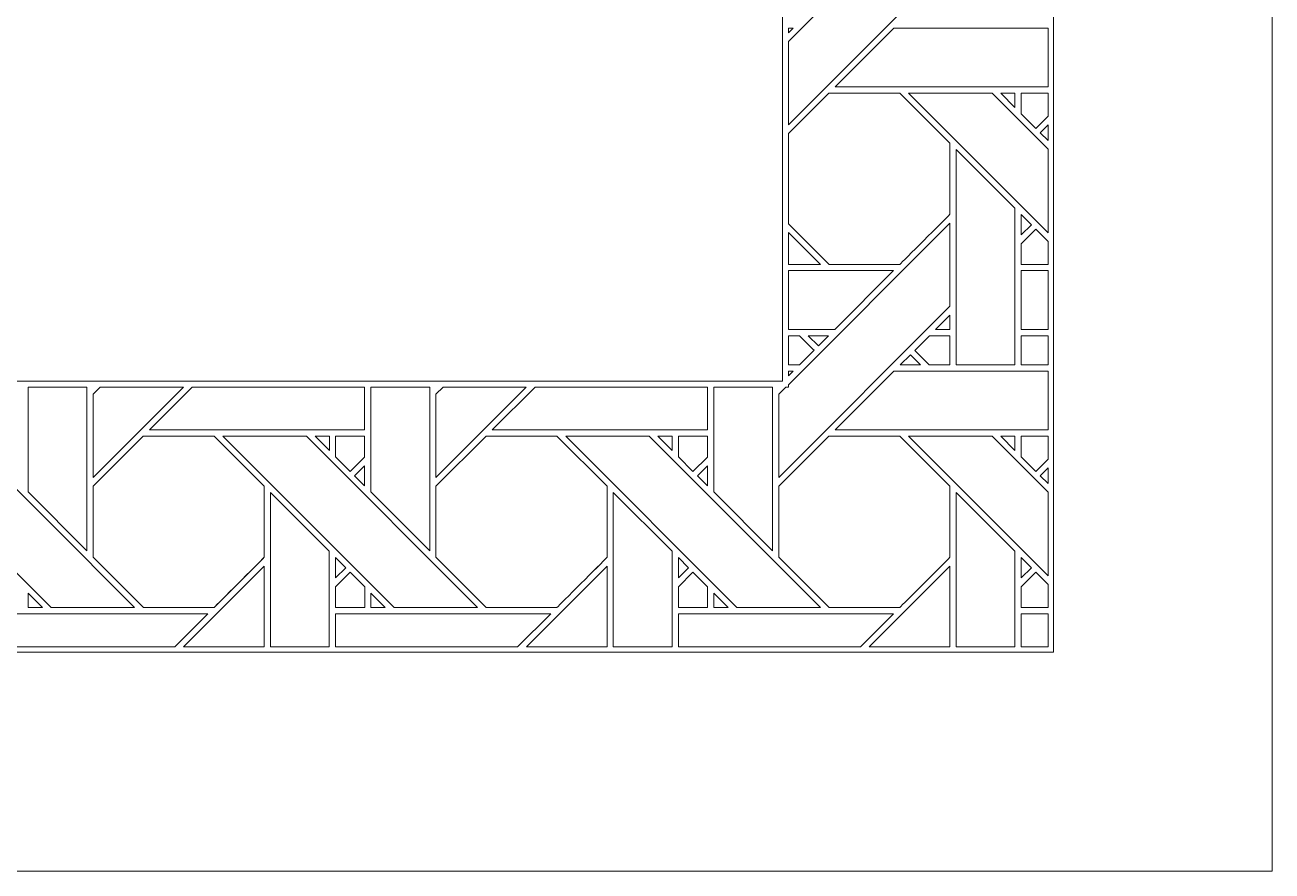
# Model space of a CAD drawing. Header units: inches. Extents: x 8.9 to 15.9, y 4.1 to 14.1.
# Drawn here: x 12.432 to 15.883, y 4.095 to 6.435 of the extents above; entities that cross this region are included whole.
import ezdxf

# ---------------------------------------------------------------- set-up
doc = ezdxf.new("R2010")
doc.units = ezdxf.units.IN
doc.header["$MEASUREMENT"] = 0
doc.layers.add('Design', color=7, linetype='Continuous', lineweight=0)

msp = doc.modelspace()

# ---------------------------------------------------------------- linework, layer by layer
at = {"layer": 'Design'}
for points, knots in [([(12.3829, 14.0948), (10.4499, 14.0948), (8.8829, 12.5278), (8.8829, 10.5948), (8.8829, 10.5948), (8.8829, 4.0948), (8.8829, 4.0948), (8.8829, 4.0948), (15.8829, 4.0948), (15.8829, 4.0948), (15.8829, 4.0948), (15.8829, 10.5948), (15.8829, 10.5948), (15.8829, 12.5278), (14.3159, 14.0948), (12.3829, 14.0948)], [0, 0, 0, 0, 1, 1, 1, 2, 2, 2, 3, 3, 3, 4, 4, 4, 5, 5, 5, 5]), ([(12.3829, 13.4898), (10.7865, 13.4898), (9.4879, 12.1911), (9.4879, 10.5948), (9.4879, 10.5948), (9.4879, 4.6998), (9.4879, 4.6998), (9.4879, 4.6998), (15.2779, 4.6998), (15.2779, 4.6998), (15.2779, 4.6998), (15.2779, 10.5948), (15.2779, 10.5948), (15.2779, 12.1911), (13.9792, 13.4898), (12.3829, 13.4898)], [0, 0, 0, 0, 1, 1, 1, 2, 2, 2, 3, 3, 3, 4, 4, 4, 5, 5, 5, 5]), ([(14.5279, 10.1668), (14.5279, 10.1668), (14.5279, 5.4498), (14.5279, 5.4498), (14.5279, 5.4498), (10.2379, 5.4498), (10.2379, 5.4498), (10.2379, 5.4498), (10.2383, 10.6261), (10.2383, 10.6289), (10.2392, 10.687), (10.2424, 10.7445), (10.2478, 10.8014), (10.25, 10.8237), (10.2524, 10.8459), (10.2552, 10.868), (10.2604, 10.909), (10.2669, 10.9495), (10.2745, 10.9898), (10.2745, 10.9898), (10.2777, 11.0069), (10.2777, 11.0069), (10.2885, 11.062), (10.3013, 11.1163), (10.3162, 11.1697), (10.3162, 11.1697), (10.321, 11.1869), (10.321, 11.1869), (10.3497, 11.2867), (10.3855, 11.3837), (10.4278, 11.477), (10.4278, 11.477), (10.4473, 11.5188), (10.4524, 11.5293), (10.4622, 11.5494), (10.4723, 11.5693), (10.4827, 11.5891), (10.5091, 11.6392), (10.5373, 11.6882), (10.5674, 11.7359), (10.5705, 11.7407), (10.5766, 11.7505), (10.5766, 11.7505), (10.6194, 11.8172), (10.6659, 11.8813), (10.7156, 11.9427), (10.7156, 11.9427), (10.7229, 11.9518), (10.7229, 11.9518), (10.908, 12.1777), (11.1381, 12.3653), (11.3995, 12.5007), (11.3995, 12.5007), (11.4455, 12.5238), (11.4455, 12.5238), (11.5132, 12.5569), (11.583, 12.5865), (11.6545, 12.6124), (11.6545, 12.6124), (11.6717, 12.6184), (11.6717, 12.6184), (11.8255, 12.6726), (11.9872, 12.7098), (12.1547, 12.7276), (12.1573, 12.7279), (12.1625, 12.7285), (12.1625, 12.7285), (12.2349, 12.7359), (12.3085, 12.7398), (12.3829, 12.7398), (12.3919, 12.7398), (12.4302, 12.7392), (12.4403, 12.739), (12.754, 12.7307), (13.0511, 12.6547), (13.3176, 12.5251), (13.3338, 12.5173), (13.3498, 12.5092), (13.3658, 12.5009), (13.418, 12.4739), (13.469, 12.4447), (13.5186, 12.4136), (13.5186, 12.4136), (13.5458, 12.3963), (13.5458, 12.3963), (13.6142, 12.352), (13.6801, 12.3039), (13.7429, 12.2523), (13.7429, 12.2523), (13.7561, 12.2412), (13.7561, 12.2412), (13.8005, 12.2041), (13.8434, 12.1652), (13.8847, 12.1246), (13.8847, 12.1246), (13.891, 12.1185), (13.891, 12.1185), (13.9433, 12.0668), (13.9929, 12.0124), (14.0396, 11.9557), (14.0396, 11.9557), (14.0535, 11.9385), (14.0535, 11.9385), (14.1434, 11.8269), (14.2225, 11.7061), (14.289, 11.5777), (14.289, 11.5777), (14.3054, 11.5455), (14.3133, 11.5293), (14.3158, 11.5242), (14.3508, 11.4476), (14.3508, 11.4476), (14.374, 11.3944), (14.3951, 11.3402), (14.4139, 11.2849), (14.4139, 11.2849), (14.4196, 11.2676), (14.4196, 11.2676), (14.4552, 11.1604), (14.4824, 11.0494), (14.5007, 10.9354), (14.5078, 10.8912), (14.5135, 10.8465), (14.5179, 10.8014), (14.5244, 10.7334), (14.5279, 10.6645), (14.5279, 10.5948), (14.5279, 10.5948), (14.5279, 10.1668), (14.5279, 10.1668)], [0, 0, 0, 0, 1, 1, 1, 2, 2, 2, 3, 3, 3, 4, 4, 4, 5, 5, 5, 6, 6, 6, 7, 7, 7, 8, 8, 8, 9, 9, 9, 10, 10, 10, 11, 11, 11, 12, 12, 12, 13, 13, 13, 14, 14, 14, 15, 15, 15, 16, 16, 16, 17, 17, 17, 18, 18, 18, 19, 19, 19, 20, 20, 20, 21, 21, 21, 22, 22, 22, 23, 23, 23, 24, 24, 24, 25, 25, 25, 26, 26, 26, 27, 27, 27, 28, 28, 28, 29, 29, 29, 30, 30, 30, 31, 31, 31, 32, 32, 32, 33, 33, 33, 34, 34, 34, 35, 35, 35, 36, 36, 36, 37, 37, 37, 38, 38, 38, 39, 39, 39, 40, 40, 40, 41, 41, 41, 42, 42, 42, 43, 43, 43, 43]), ([(14.5445, 6.1585), (14.5445, 6.1585), (14.5445, 6.3886), (14.5445, 6.3886), (14.5445, 6.3886), (14.9915, 6.8355), (14.9915, 6.8355), (14.9915, 6.8355), (14.9915, 6.6055), (14.9915, 6.6055), (14.9915, 6.6055), (14.5445, 6.1585), (14.5445, 6.1585)], [0, 0, 0, 0, 1, 1, 1, 2, 2, 2, 3, 3, 3, 4, 4, 4, 4]), ([(14.5577, 6.4261), (14.5577, 6.4261), (14.5445, 6.4129), (14.5445, 6.4129), (14.5445, 6.4129), (14.5445, 6.4261), (14.5445, 6.4261), (14.5445, 6.4261), (14.5577, 6.4261), (14.5577, 6.4261)], [0, 0, 0, 0, 1, 1, 1, 2, 2, 2, 3, 3, 3, 3]), ([(15.2629, 6.2633), (15.2629, 6.2633), (14.6737, 6.2633), (14.6737, 6.2633), (14.6737, 6.2633), (14.8365, 6.4261), (14.8365, 6.4261), (14.8365, 6.4261), (15.2629, 6.4261), (15.2629, 6.4261), (15.2629, 6.4261), (15.2629, 6.2633), (15.2629, 6.2633)], [0, 0, 0, 0, 1, 1, 1, 2, 2, 2, 3, 3, 3, 4, 4, 4, 4]), ([(14.5445, 5.8851), (14.5445, 5.8851), (14.5445, 6.1341), (14.5445, 6.1341), (14.5445, 6.1341), (14.6566, 6.2461), (14.6566, 6.2461), (14.6566, 6.2461), (14.8528, 6.2461), (14.8528, 6.2461), (14.8528, 6.2461), (14.9915, 6.1074), (14.9915, 6.1074), (14.9915, 6.1074), (14.9915, 5.9112), (14.9915, 5.9112), (14.9737, 5.8932), (14.8618, 5.7815), (14.8528, 5.7725), (14.8528, 5.7725), (14.6571, 5.7725), (14.6571, 5.7725), (14.6571, 5.7725), (14.5445, 5.8851), (14.5445, 5.8851)], [0, 0, 0, 0, 1, 1, 1, 2, 2, 2, 3, 3, 3, 4, 4, 4, 5, 5, 5, 6, 6, 6, 7, 7, 7, 8, 8, 8, 8]), ([(14.9915, 5.9112), (14.9737, 5.8932), (14.8617, 5.7814), (14.8528, 5.7725), (14.8528, 5.7725), (14.6571, 5.7725), (14.6571, 5.7725), (14.6571, 5.7725), (14.5445, 5.8851), (14.5445, 5.8851), (14.5445, 5.8851), (14.5445, 6.1341), (14.5445, 6.1341), (14.5445, 6.1341), (14.6566, 6.2461), (14.6566, 6.2461), (14.6566, 6.2461), (14.8528, 6.2461), (14.8528, 6.2461), (14.8528, 6.2461), (14.9915, 6.1074), (14.9915, 6.1074), (14.9915, 6.1074), (14.9915, 5.9112), (14.9915, 5.9112)], [0, 0, 0, 0, 1, 1, 1, 2, 2, 2, 3, 3, 3, 4, 4, 4, 5, 5, 5, 6, 6, 6, 7, 7, 7, 8, 8, 8, 8]), ([(15.2629, 5.8602), (15.2629, 5.8602), (14.877, 6.2462), (14.877, 6.2462), (14.877, 6.2462), (15.1079, 6.2462), (15.1079, 6.2462), (15.1079, 6.2462), (15.2629, 6.0912), (15.2629, 6.0912), (15.2629, 6.0912), (15.2629, 5.8602), (15.2629, 5.8602)], [0, 0, 0, 0, 1, 1, 1, 2, 2, 2, 3, 3, 3, 4, 4, 4, 4]), ([(15.1321, 6.2461), (15.1321, 6.2461), (15.1715, 6.2461), (15.1715, 6.2461), (15.1715, 6.2461), (15.1715, 6.2063), (15.1715, 6.2063), (15.1715, 6.2063), (15.1321, 6.2461), (15.1321, 6.2461)], [0, 0, 0, 0, 1, 1, 1, 2, 2, 2, 3, 3, 3, 3]), ([(15.2629, 6.1824), (15.2629, 6.1824), (15.2291, 6.1486), (15.2291, 6.1486), (15.2291, 6.1486), (15.1887, 6.1889), (15.1887, 6.1889), (15.1887, 6.1889), (15.1887, 6.2461), (15.1887, 6.2461), (15.1887, 6.2461), (15.2629, 6.2461), (15.2629, 6.2461), (15.2629, 6.2461), (15.2629, 6.1824), (15.2629, 6.1824)], [0, 0, 0, 0, 1, 1, 1, 2, 2, 2, 3, 3, 3, 4, 4, 4, 5, 5, 5, 5]), ([(15.2629, 6.1824), (15.2629, 6.1824), (15.2291, 6.1486), (15.2291, 6.1486), (15.2291, 6.1486), (15.1887, 6.1889), (15.1887, 6.1889), (15.1887, 6.1889), (15.1887, 6.2461), (15.1887, 6.2461), (15.1887, 6.2461), (15.2629, 6.2461), (15.2629, 6.2461), (15.2629, 6.2461), (15.2629, 6.1824), (15.2629, 6.1824)], [0, 0, 0, 0, 1, 1, 1, 2, 2, 2, 3, 3, 3, 4, 4, 4, 5, 5, 5, 5]), ([(15.2629, 6.1152), (15.2629, 6.1152), (15.2412, 6.1365), (15.2412, 6.1365), (15.2412, 6.1365), (15.2629, 6.1582), (15.2629, 6.1582), (15.2629, 6.1582), (15.2629, 6.1152), (15.2629, 6.1152)], [0, 0, 0, 0, 1, 1, 1, 2, 2, 2, 3, 3, 3, 3]), ([(15.0087, 5.4945), (15.0087, 5.4945), (15.0087, 6.0903), (15.0087, 6.0903), (15.0087, 6.0903), (15.1714, 5.9282), (15.1714, 5.9282), (15.1714, 5.9282), (15.1714, 5.4945), (15.1714, 5.4945), (15.1714, 5.4945), (15.0087, 5.4945), (15.0087, 5.4945)], [0, 0, 0, 0, 1, 1, 1, 2, 2, 2, 3, 3, 3, 4, 4, 4, 4]), ([(15.1887, 5.8539), (15.1887, 5.8539), (15.1887, 5.9107), (15.1887, 5.9107), (15.1887, 5.9107), (15.2169, 5.8821), (15.2169, 5.8821), (15.2169, 5.8821), (15.1887, 5.8539), (15.1887, 5.8539)], [0, 0, 0, 0, 1, 1, 1, 2, 2, 2, 3, 3, 3, 3]), ([(14.5179, 5.4132), (14.5179, 5.4132), (14.5378, 5.4331), (14.5378, 5.4331), (14.5378, 5.4331), (14.5445, 5.4331), (14.5445, 5.4331), (14.5445, 5.4331), (14.5445, 5.4398), (14.5445, 5.4398), (14.5445, 5.4398), (14.9915, 5.8868), (14.9915, 5.8868), (14.9915, 5.8868), (14.9915, 5.6567), (14.9915, 5.6567), (14.9915, 5.6567), (14.5179, 5.1831), (14.5179, 5.1831), (14.5179, 5.1831), (14.5179, 5.4132), (14.5179, 5.4132)], [0, 0, 0, 0, 1, 1, 1, 2, 2, 2, 3, 3, 3, 4, 4, 4, 5, 5, 5, 6, 6, 6, 7, 7, 7, 7]), ([(15.2629, 5.7722), (15.2629, 5.7722), (15.1887, 5.7722), (15.1887, 5.7722), (15.1887, 5.7722), (15.1887, 5.8295), (15.1887, 5.8295), (15.1887, 5.8295), (15.2291, 5.8699), (15.2291, 5.8699), (15.2291, 5.8699), (15.2629, 5.8361), (15.2629, 5.8361), (15.2629, 5.8361), (15.2629, 5.7722), (15.2629, 5.7722)], [0, 0, 0, 0, 1, 1, 1, 2, 2, 2, 3, 3, 3, 4, 4, 4, 5, 5, 5, 5]), ([(15.2629, 5.7722), (15.2629, 5.7722), (15.1887, 5.7722), (15.1887, 5.7722), (15.1887, 5.7722), (15.1887, 5.8295), (15.1887, 5.8295), (15.1887, 5.8295), (15.2291, 5.8699), (15.2291, 5.8699), (15.2291, 5.8699), (15.2629, 5.8361), (15.2629, 5.8361), (15.2629, 5.8361), (15.2629, 5.7722), (15.2629, 5.7722)], [0, 0, 0, 0, 1, 1, 1, 2, 2, 2, 3, 3, 3, 4, 4, 4, 5, 5, 5, 5]), ([(14.5445, 5.7725), (14.5445, 5.7725), (14.5445, 5.8608), (14.5445, 5.8608), (14.5445, 5.8608), (14.6329, 5.7725), (14.6329, 5.7725), (14.6329, 5.7725), (14.5445, 5.7725), (14.5445, 5.7725)], [0, 0, 0, 0, 1, 1, 1, 2, 2, 2, 3, 3, 3, 3]), ([(14.5445, 5.5926), (14.5445, 5.5926), (14.5445, 5.7553), (14.5445, 5.7553), (14.5445, 5.7553), (14.8357, 5.7553), (14.8357, 5.7553), (14.8357, 5.7553), (14.673, 5.5926), (14.673, 5.5926), (14.673, 5.5926), (14.5445, 5.5926), (14.5445, 5.5926)], [0, 0, 0, 0, 1, 1, 1, 2, 2, 2, 3, 3, 3, 4, 4, 4, 4]), ([(15.2629, 5.5926), (15.2629, 5.5926), (15.1887, 5.5926), (15.1887, 5.5926), (15.1887, 5.5926), (15.1887, 5.7553), (15.1887, 5.7553), (15.1887, 5.7553), (15.2629, 5.7553), (15.2629, 5.7553), (15.2629, 5.7553), (15.2629, 5.5926), (15.2629, 5.5926)], [0, 0, 0, 0, 1, 1, 1, 2, 2, 2, 3, 3, 3, 4, 4, 4, 4]), ([(14.9915, 5.6323), (14.9915, 5.6323), (14.9915, 5.5926), (14.9915, 5.5926), (14.9915, 5.5926), (14.9517, 5.5926), (14.9517, 5.5926), (14.9517, 5.5926), (14.9915, 5.6323), (14.9915, 5.6323)], [0, 0, 0, 0, 1, 1, 1, 2, 2, 2, 3, 3, 3, 3]), ([(14.5445, 5.5753), (14.5445, 5.5753), (14.5749, 5.5753), (14.5749, 5.5753), (14.5801, 5.5701), (14.6108, 5.5393), (14.6153, 5.5349), (14.6153, 5.5349), (14.5748, 5.4945), (14.5748, 5.4945), (14.5748, 5.4945), (14.5445, 5.4945), (14.5445, 5.4945), (14.5445, 5.4945), (14.5445, 5.5753), (14.5445, 5.5753)], [0, 0, 0, 0, 1, 1, 1, 2, 2, 2, 3, 3, 3, 4, 4, 4, 5, 5, 5, 5]), ([(14.5445, 5.4945), (14.5445, 5.4945), (14.5445, 5.5753), (14.5445, 5.5753), (14.5445, 5.5753), (14.5749, 5.5753), (14.5749, 5.5753), (14.5801, 5.5701), (14.6108, 5.5393), (14.6153, 5.5349), (14.6153, 5.5349), (14.5748, 5.4945), (14.5748, 5.4945), (14.5748, 5.4945), (14.5445, 5.4945), (14.5445, 5.4945)], [0, 0, 0, 0, 1, 1, 1, 2, 2, 2, 3, 3, 3, 4, 4, 4, 5, 5, 5, 5]), ([(14.5993, 5.5753), (14.5993, 5.5753), (14.6557, 5.5753), (14.6557, 5.5753), (14.6557, 5.5753), (14.6275, 5.5471), (14.6275, 5.5471), (14.6275, 5.5471), (14.5993, 5.5753), (14.5993, 5.5753)], [0, 0, 0, 0, 1, 1, 1, 2, 2, 2, 3, 3, 3, 3]), ([(14.9915, 5.4945), (14.9915, 5.4945), (14.9344, 5.4945), (14.9344, 5.4945), (14.9344, 5.4945), (14.8941, 5.5348), (14.8941, 5.5348), (14.8941, 5.5348), (14.9345, 5.5753), (14.9345, 5.5753), (14.9345, 5.5753), (14.9915, 5.5753), (14.9915, 5.5753), (14.9915, 5.5753), (14.9915, 5.4945), (14.9915, 5.4945)], [0, 0, 0, 0, 1, 1, 1, 2, 2, 2, 3, 3, 3, 4, 4, 4, 5, 5, 5, 5]), ([(14.8941, 5.5348), (14.8941, 5.5348), (14.9345, 5.5753), (14.9345, 5.5753), (14.9345, 5.5753), (14.9915, 5.5753), (14.9915, 5.5753), (14.9915, 5.5753), (14.9915, 5.4945), (14.9915, 5.4945), (14.9915, 5.4945), (14.9344, 5.4945), (14.9344, 5.4945), (14.9344, 5.4945), (14.8941, 5.5348), (14.8941, 5.5348)], [0, 0, 0, 0, 1, 1, 1, 2, 2, 2, 3, 3, 3, 4, 4, 4, 5, 5, 5, 5]), ([(15.2629, 5.4945), (15.2629, 5.4945), (15.1887, 5.4945), (15.1887, 5.4945), (15.1887, 5.4945), (15.1887, 5.5753), (15.1887, 5.5753), (15.1887, 5.5753), (15.2629, 5.5753), (15.2629, 5.5753), (15.2629, 5.5753), (15.2629, 5.4945), (15.2629, 5.4945)], [0, 0, 0, 0, 1, 1, 1, 2, 2, 2, 3, 3, 3, 4, 4, 4, 4]), ([(15.2629, 5.4945), (15.2629, 5.4945), (15.1887, 5.4945), (15.1887, 5.4945), (15.1887, 5.4945), (15.1887, 5.5753), (15.1887, 5.5753), (15.1887, 5.5753), (15.2629, 5.5753), (15.2629, 5.5753), (15.2629, 5.5753), (15.2629, 5.4945), (15.2629, 5.4945)], [0, 0, 0, 0, 1, 1, 1, 2, 2, 2, 3, 3, 3, 4, 4, 4, 4]), ([(14.8819, 5.5228), (14.8819, 5.5228), (14.9102, 5.4945), (14.9102, 5.4945), (14.9102, 5.4945), (14.8537, 5.4945), (14.8537, 5.4945), (14.8537, 5.4945), (14.8819, 5.5228), (14.8819, 5.5228)], [0, 0, 0, 0, 1, 1, 1, 2, 2, 2, 3, 3, 3, 3]), ([(14.5577, 5.4774), (14.5577, 5.4774), (14.5445, 5.4642), (14.5445, 5.4642), (14.5445, 5.4642), (14.5445, 5.4774), (14.5445, 5.4774), (14.5445, 5.4774), (14.5577, 5.4774), (14.5577, 5.4774)], [0, 0, 0, 0, 1, 1, 1, 2, 2, 2, 3, 3, 3, 3]), ([(15.2629, 5.3146), (15.2629, 5.3146), (14.6737, 5.3146), (14.6737, 5.3146), (14.6737, 5.3146), (14.8365, 5.4774), (14.8365, 5.4774), (14.8365, 5.4774), (15.2629, 5.4774), (15.2629, 5.4774), (15.2629, 5.4774), (15.2629, 5.3146), (15.2629, 5.3146)], [0, 0, 0, 0, 1, 1, 1, 2, 2, 2, 3, 3, 3, 4, 4, 4, 4]), ([(12.4403, 5.4331), (12.4403, 5.4331), (12.6032, 5.4331), (12.6032, 5.4331), (12.6032, 5.4331), (12.6032, 4.9802), (12.6032, 4.9802), (12.6032, 4.9802), (12.4403, 5.1431), (12.4403, 5.1431), (12.4403, 5.1431), (12.4403, 5.4331), (12.4403, 5.4331)], [0, 0, 0, 0, 1, 1, 1, 2, 2, 2, 3, 3, 3, 4, 4, 4, 4]), ([(12.6204, 5.4132), (12.6204, 5.4132), (12.6403, 5.4331), (12.6403, 5.4331), (12.6403, 5.4331), (12.8704, 5.4331), (12.8704, 5.4331), (12.8704, 5.4331), (12.6204, 5.1831), (12.6204, 5.1831), (12.6204, 5.1831), (12.6204, 5.4132), (12.6204, 5.4132)], [0, 0, 0, 0, 1, 1, 1, 2, 2, 2, 3, 3, 3, 4, 4, 4, 4]), ([(12.7762, 5.3146), (12.7762, 5.3146), (12.8948, 5.4331), (12.8948, 5.4331), (12.8948, 5.4331), (13.3715, 5.4331), (13.3715, 5.4331), (13.3715, 5.4331), (13.3715, 5.3146), (13.3715, 5.3146), (13.3715, 5.3146), (12.7762, 5.3146), (12.7762, 5.3146)], [0, 0, 0, 0, 1, 1, 1, 2, 2, 2, 3, 3, 3, 4, 4, 4, 4]), ([(13.3891, 5.4331), (13.3891, 5.4331), (13.552, 5.4331), (13.552, 5.4331), (13.552, 5.4331), (13.552, 4.9802), (13.552, 4.9802), (13.552, 4.9802), (13.3891, 5.1431), (13.3891, 5.1431), (13.3891, 5.1431), (13.3891, 5.4331), (13.3891, 5.4331)], [0, 0, 0, 0, 1, 1, 1, 2, 2, 2, 3, 3, 3, 4, 4, 4, 4]), ([(13.5691, 5.4132), (13.5691, 5.4132), (13.589, 5.4331), (13.589, 5.4331), (13.589, 5.4331), (13.8191, 5.4331), (13.8191, 5.4331), (13.8191, 5.4331), (13.5691, 5.1831), (13.5691, 5.1831), (13.5691, 5.1831), (13.5691, 5.4132), (13.5691, 5.4132)], [0, 0, 0, 0, 1, 1, 1, 2, 2, 2, 3, 3, 3, 4, 4, 4, 4]), ([(14.3203, 5.3146), (14.3203, 5.3146), (13.725, 5.3146), (13.725, 5.3146), (13.725, 5.3146), (13.8435, 5.4331), (13.8435, 5.4331), (13.8435, 5.4331), (14.3203, 5.4331), (14.3203, 5.4331), (14.3203, 5.4331), (14.3203, 5.3146), (14.3203, 5.3146)], [0, 0, 0, 0, 1, 1, 1, 2, 2, 2, 3, 3, 3, 4, 4, 4, 4]), ([(14.3378, 5.4331), (14.3378, 5.4331), (14.5007, 5.4331), (14.5007, 5.4331), (14.5007, 5.4331), (14.5007, 4.9802), (14.5007, 4.9802), (14.5007, 4.9802), (14.3378, 5.1431), (14.3378, 5.1431), (14.3378, 5.1431), (14.3378, 5.4331), (14.3378, 5.4331)], [0, 0, 0, 0, 1, 1, 1, 2, 2, 2, 3, 3, 3, 4, 4, 4, 4]), ([(12.0308, 5.2974), (12.0308, 5.2974), (12.2618, 5.2974), (12.2618, 5.2974), (12.2618, 5.2974), (12.7354, 4.8238), (12.7354, 4.8238), (12.7354, 4.8238), (12.5044, 4.8238), (12.5044, 4.8238), (12.5044, 4.8238), (12.0308, 5.2974), (12.0308, 5.2974)], [0, 0, 0, 0, 1, 1, 1, 2, 2, 2, 3, 3, 3, 4, 4, 4, 4]), ([(13.0941, 4.9624), (13.0763, 4.9445), (12.9643, 4.8328), (12.9553, 4.8238), (12.9553, 4.8238), (12.7596, 4.8238), (12.7596, 4.8238), (12.7596, 4.8238), (12.6204, 4.963), (12.6204, 4.963), (12.6204, 4.963), (12.6204, 5.1587), (12.6204, 5.1587), (12.6204, 5.1587), (12.7591, 5.2974), (12.7591, 5.2974), (12.7591, 5.2974), (12.9553, 5.2974), (12.9553, 5.2974), (12.9553, 5.2974), (13.0941, 5.1587), (13.0941, 5.1587), (13.0941, 5.1587), (13.0941, 4.9624), (13.0941, 4.9624)], [0, 0, 0, 0, 1, 1, 1, 2, 2, 2, 3, 3, 3, 4, 4, 4, 5, 5, 5, 6, 6, 6, 7, 7, 7, 8, 8, 8, 8]), ([(12.6204, 4.963), (12.6204, 4.963), (12.6204, 5.1587), (12.6204, 5.1587), (12.6204, 5.1587), (12.7591, 5.2974), (12.7591, 5.2974), (12.7591, 5.2974), (12.9553, 5.2974), (12.9553, 5.2974), (12.9553, 5.2974), (13.0941, 5.1587), (13.0941, 5.1587), (13.0941, 5.1587), (13.0941, 4.9624), (13.0941, 4.9624), (13.0757, 4.9439), (12.9639, 4.8323), (12.9553, 4.8238), (12.9553, 4.8238), (12.7596, 4.8238), (12.7596, 4.8238), (12.7596, 4.8238), (12.6204, 4.963), (12.6204, 4.963)], [0, 0, 0, 0, 1, 1, 1, 2, 2, 2, 3, 3, 3, 4, 4, 4, 5, 5, 5, 6, 6, 6, 7, 7, 7, 8, 8, 8, 8]), ([(12.9795, 5.2974), (12.9795, 5.2974), (13.2105, 5.2974), (13.2105, 5.2974), (13.2105, 5.2974), (13.6841, 4.8238), (13.6841, 4.8238), (13.6841, 4.8238), (13.4531, 4.8238), (13.4531, 4.8238), (13.4531, 4.8238), (12.9795, 5.2974), (12.9795, 5.2974)], [0, 0, 0, 0, 1, 1, 1, 2, 2, 2, 3, 3, 3, 4, 4, 4, 4]), ([(13.2741, 5.2974), (13.2741, 5.2974), (13.2741, 5.2576), (13.2741, 5.2576), (13.2741, 5.2576), (13.2346, 5.2974), (13.2346, 5.2974), (13.2346, 5.2974), (13.2741, 5.2974), (13.2741, 5.2974)], [0, 0, 0, 0, 1, 1, 1, 2, 2, 2, 3, 3, 3, 3]), ([(13.2913, 5.2974), (13.2913, 5.2974), (13.3715, 5.2974), (13.3715, 5.2974), (13.3715, 5.2974), (13.3715, 5.2398), (13.3715, 5.2398), (13.3715, 5.2398), (13.3316, 5.1998), (13.3316, 5.1998), (13.3316, 5.1998), (13.2913, 5.2402), (13.2913, 5.2402), (13.2913, 5.2402), (13.2913, 5.2974), (13.2913, 5.2974)], [0, 0, 0, 0, 1, 1, 1, 2, 2, 2, 3, 3, 3, 4, 4, 4, 5, 5, 5, 5]), ([(13.3316, 5.1998), (13.3316, 5.1998), (13.2913, 5.2402), (13.2913, 5.2402), (13.2913, 5.2402), (13.2913, 5.2974), (13.2913, 5.2974), (13.2913, 5.2974), (13.3715, 5.2974), (13.3715, 5.2974), (13.3715, 5.2974), (13.3715, 5.2398), (13.3715, 5.2398), (13.3715, 5.2398), (13.3316, 5.1998), (13.3316, 5.1998)], [0, 0, 0, 0, 1, 1, 1, 2, 2, 2, 3, 3, 3, 4, 4, 4, 5, 5, 5, 5]), ([(14.0428, 4.9624), (14.025, 4.9445), (13.9131, 4.8328), (13.9041, 4.8238), (13.9041, 4.8238), (13.7084, 4.8238), (13.7084, 4.8238), (13.7084, 4.8238), (13.5691, 4.963), (13.5691, 4.963), (13.5691, 4.963), (13.5691, 5.1587), (13.5691, 5.1587), (13.5691, 5.1587), (13.7078, 5.2974), (13.7078, 5.2974), (13.7078, 5.2974), (13.904, 5.2974), (13.904, 5.2974), (13.904, 5.2974), (14.0428, 5.1587), (14.0428, 5.1587), (14.0428, 5.1587), (14.0428, 4.9624), (14.0428, 4.9624)], [0, 0, 0, 0, 1, 1, 1, 2, 2, 2, 3, 3, 3, 4, 4, 4, 5, 5, 5, 6, 6, 6, 7, 7, 7, 8, 8, 8, 8]), ([(13.5691, 4.963), (13.5691, 4.963), (13.5691, 5.1587), (13.5691, 5.1587), (13.5691, 5.1587), (13.7078, 5.2974), (13.7078, 5.2974), (13.7078, 5.2974), (13.904, 5.2974), (13.904, 5.2974), (13.904, 5.2974), (14.0428, 5.1587), (14.0428, 5.1587), (14.0428, 5.1587), (14.0428, 4.9624), (14.0428, 4.9624), (14.0248, 4.9444), (13.913, 4.8327), (13.9041, 4.8238), (13.9041, 4.8238), (13.7084, 4.8238), (13.7084, 4.8238), (13.7084, 4.8238), (13.5691, 4.963), (13.5691, 4.963)], [0, 0, 0, 0, 1, 1, 1, 2, 2, 2, 3, 3, 3, 4, 4, 4, 5, 5, 5, 6, 6, 6, 7, 7, 7, 8, 8, 8, 8]), ([(13.9283, 5.2974), (13.9283, 5.2974), (14.1592, 5.2974), (14.1592, 5.2974), (14.1592, 5.2974), (14.6329, 4.8238), (14.6329, 4.8238), (14.6329, 4.8238), (14.4018, 4.8238), (14.4018, 4.8238), (14.4018, 4.8238), (13.9283, 5.2974), (13.9283, 5.2974)], [0, 0, 0, 0, 1, 1, 1, 2, 2, 2, 3, 3, 3, 4, 4, 4, 4]), ([(14.2228, 5.2974), (14.2228, 5.2974), (14.2228, 5.2576), (14.2228, 5.2576), (14.2228, 5.2576), (14.1833, 5.2974), (14.1833, 5.2974), (14.1833, 5.2974), (14.2228, 5.2974), (14.2228, 5.2974)], [0, 0, 0, 0, 1, 1, 1, 2, 2, 2, 3, 3, 3, 3]), ([(14.24, 5.2974), (14.24, 5.2974), (14.3203, 5.2974), (14.3203, 5.2974), (14.3203, 5.2974), (14.3203, 5.2398), (14.3203, 5.2398), (14.3203, 5.2398), (14.2803, 5.1998), (14.2803, 5.1998), (14.2803, 5.1998), (14.24, 5.2402), (14.24, 5.2402), (14.24, 5.2402), (14.24, 5.2974), (14.24, 5.2974)], [0, 0, 0, 0, 1, 1, 1, 2, 2, 2, 3, 3, 3, 4, 4, 4, 5, 5, 5, 5]), ([(14.2803, 5.1998), (14.2803, 5.1998), (14.24, 5.2402), (14.24, 5.2402), (14.24, 5.2402), (14.24, 5.2974), (14.24, 5.2974), (14.24, 5.2974), (14.3203, 5.2974), (14.3203, 5.2974), (14.3203, 5.2974), (14.3203, 5.2398), (14.3203, 5.2398), (14.3203, 5.2398), (14.2803, 5.1998), (14.2803, 5.1998)], [0, 0, 0, 0, 1, 1, 1, 2, 2, 2, 3, 3, 3, 4, 4, 4, 5, 5, 5, 5]), ([(14.9915, 4.9624), (14.9737, 4.9445), (14.8618, 4.8328), (14.8528, 4.8238), (14.8528, 4.8238), (14.6571, 4.8238), (14.6571, 4.8238), (14.6571, 4.8238), (14.5179, 4.963), (14.5179, 4.963), (14.5179, 4.963), (14.5179, 5.1587), (14.5179, 5.1587), (14.5179, 5.1587), (14.6566, 5.2974), (14.6566, 5.2974), (14.6566, 5.2974), (14.8528, 5.2974), (14.8528, 5.2974), (14.8528, 5.2974), (14.9915, 5.1587), (14.9915, 5.1587), (14.9915, 5.1587), (14.9915, 4.9624), (14.9915, 4.9624)], [0, 0, 0, 0, 1, 1, 1, 2, 2, 2, 3, 3, 3, 4, 4, 4, 5, 5, 5, 6, 6, 6, 7, 7, 7, 8, 8, 8, 8]), ([(14.9915, 4.9624), (14.9736, 4.9444), (14.8617, 4.8327), (14.8528, 4.8238), (14.8528, 4.8238), (14.6571, 4.8238), (14.6571, 4.8238), (14.6571, 4.8238), (14.5179, 4.963), (14.5179, 4.963), (14.5179, 4.963), (14.5179, 5.1587), (14.5179, 5.1587), (14.5179, 5.1587), (14.6566, 5.2974), (14.6566, 5.2974), (14.6566, 5.2974), (14.8528, 5.2974), (14.8528, 5.2974), (14.8528, 5.2974), (14.9915, 5.1587), (14.9915, 5.1587), (14.9915, 5.1587), (14.9915, 4.9624), (14.9915, 4.9624)], [0, 0, 0, 0, 1, 1, 1, 2, 2, 2, 3, 3, 3, 4, 4, 4, 5, 5, 5, 6, 6, 6, 7, 7, 7, 8, 8, 8, 8]), ([(15.2629, 4.9115), (15.2629, 4.9115), (14.877, 5.2974), (14.877, 5.2974), (14.877, 5.2974), (15.1079, 5.2974), (15.1079, 5.2974), (15.1079, 5.2974), (15.2629, 5.1425), (15.2629, 5.1425), (15.2629, 5.1425), (15.2629, 4.9115), (15.2629, 4.9115)], [0, 0, 0, 0, 1, 1, 1, 2, 2, 2, 3, 3, 3, 4, 4, 4, 4]), ([(15.1321, 5.2974), (15.1321, 5.2974), (15.1715, 5.2974), (15.1715, 5.2974), (15.1715, 5.2974), (15.1715, 5.2576), (15.1715, 5.2576), (15.1715, 5.2576), (15.1321, 5.2974), (15.1321, 5.2974)], [0, 0, 0, 0, 1, 1, 1, 2, 2, 2, 3, 3, 3, 3]), ([(15.2629, 5.2337), (15.2629, 5.2337), (15.2291, 5.1998), (15.2291, 5.1998), (15.2291, 5.1998), (15.1887, 5.2402), (15.1887, 5.2402), (15.1887, 5.2402), (15.1887, 5.2974), (15.1887, 5.2974), (15.1887, 5.2974), (15.2629, 5.2974), (15.2629, 5.2974), (15.2629, 5.2974), (15.2629, 5.2337), (15.2629, 5.2337)], [0, 0, 0, 0, 1, 1, 1, 2, 2, 2, 3, 3, 3, 4, 4, 4, 5, 5, 5, 5]), ([(15.2629, 5.2337), (15.2629, 5.2337), (15.2291, 5.1998), (15.2291, 5.1998), (15.2291, 5.1998), (15.1887, 5.2402), (15.1887, 5.2402), (15.1887, 5.2402), (15.1887, 5.2974), (15.1887, 5.2974), (15.1887, 5.2974), (15.2629, 5.2974), (15.2629, 5.2974), (15.2629, 5.2974), (15.2629, 5.2337), (15.2629, 5.2337)], [0, 0, 0, 0, 1, 1, 1, 2, 2, 2, 3, 3, 3, 4, 4, 4, 5, 5, 5, 5]), ([(13.3715, 5.2156), (13.3715, 5.2156), (13.3715, 5.1604), (13.3715, 5.1604), (13.3715, 5.1604), (13.3438, 5.1878), (13.3438, 5.1878), (13.3438, 5.1878), (13.3715, 5.2156), (13.3715, 5.2156)], [0, 0, 0, 0, 1, 1, 1, 2, 2, 2, 3, 3, 3, 3]), ([(14.3203, 5.2156), (14.3203, 5.2156), (14.3203, 5.1604), (14.3203, 5.1604), (14.3203, 5.1604), (14.2925, 5.1878), (14.2925, 5.1878), (14.2925, 5.1878), (14.3203, 5.2156), (14.3203, 5.2156)], [0, 0, 0, 0, 1, 1, 1, 2, 2, 2, 3, 3, 3, 3]), ([(15.2629, 5.1665), (15.2629, 5.1665), (15.2412, 5.1878), (15.2412, 5.1878), (15.2412, 5.1878), (15.2629, 5.2095), (15.2629, 5.2095), (15.2629, 5.2095), (15.2629, 5.1665), (15.2629, 5.1665)], [0, 0, 0, 0, 1, 1, 1, 2, 2, 2, 3, 3, 3, 3]), ([(13.274, 4.7148), (13.274, 4.7148), (13.1112, 4.7148), (13.1112, 4.7148), (13.1112, 4.7148), (13.1112, 5.1416), (13.1112, 5.1416), (13.1112, 5.1416), (13.274, 4.9795), (13.274, 4.9795), (13.274, 4.9795), (13.274, 4.7148), (13.274, 4.7148)], [0, 0, 0, 0, 1, 1, 1, 2, 2, 2, 3, 3, 3, 4, 4, 4, 4]), ([(14.2227, 4.7148), (14.2227, 4.7148), (14.0599, 4.7148), (14.0599, 4.7148), (14.0599, 4.7148), (14.0599, 5.1416), (14.0599, 5.1416), (14.0599, 5.1416), (14.2227, 4.9795), (14.2227, 4.9795), (14.2227, 4.9795), (14.2227, 4.7148), (14.2227, 4.7148)], [0, 0, 0, 0, 1, 1, 1, 2, 2, 2, 3, 3, 3, 4, 4, 4, 4]), ([(15.1714, 4.7148), (15.1714, 4.7148), (15.0087, 4.7148), (15.0087, 4.7148), (15.0087, 4.7148), (15.0087, 5.1416), (15.0087, 5.1416), (15.0087, 5.1416), (15.1714, 4.9795), (15.1714, 4.9795), (15.1714, 4.9795), (15.1714, 4.7148), (15.1714, 4.7148)], [0, 0, 0, 0, 1, 1, 1, 2, 2, 2, 3, 3, 3, 4, 4, 4, 4]), ([(13.0941, 4.7148), (13.0941, 4.7148), (12.8707, 4.7148), (12.8707, 4.7148), (12.8707, 4.7148), (13.0941, 4.9381), (13.0941, 4.9381), (13.0941, 4.9381), (13.0941, 4.7148), (13.0941, 4.7148)], [0, 0, 0, 0, 1, 1, 1, 2, 2, 2, 3, 3, 3, 3]), ([(13.3195, 4.9334), (13.3195, 4.9334), (13.2913, 4.9052), (13.2913, 4.9052), (13.2913, 4.9052), (13.2913, 4.962), (13.2913, 4.962), (13.2913, 4.962), (13.3195, 4.9334), (13.3195, 4.9334)], [0, 0, 0, 0, 1, 1, 1, 2, 2, 2, 3, 3, 3, 3]), ([(14.0428, 4.7148), (14.0428, 4.7148), (13.8195, 4.7148), (13.8195, 4.7148), (13.8195, 4.7148), (14.0428, 4.938), (14.0428, 4.938), (14.0428, 4.938), (14.0428, 4.7148), (14.0428, 4.7148)], [0, 0, 0, 0, 1, 1, 1, 2, 2, 2, 3, 3, 3, 3]), ([(14.24, 4.9052), (14.24, 4.9052), (14.24, 4.962), (14.24, 4.962), (14.24, 4.962), (14.2682, 4.9334), (14.2682, 4.9334), (14.2682, 4.9334), (14.24, 4.9052), (14.24, 4.9052)], [0, 0, 0, 0, 1, 1, 1, 2, 2, 2, 3, 3, 3, 3]), ([(14.9915, 4.7148), (14.9915, 4.7148), (14.7682, 4.7148), (14.7682, 4.7148), (14.7682, 4.7148), (14.9915, 4.938), (14.9915, 4.938), (14.9915, 4.938), (14.9915, 4.7148), (14.9915, 4.7148)], [0, 0, 0, 0, 1, 1, 1, 2, 2, 2, 3, 3, 3, 3]), ([(15.1887, 4.9052), (15.1887, 4.9052), (15.1887, 4.962), (15.1887, 4.962), (15.1887, 4.962), (15.2169, 4.9334), (15.2169, 4.9334), (15.2169, 4.9334), (15.1887, 4.9052), (15.1887, 4.9052)], [0, 0, 0, 0, 1, 1, 1, 2, 2, 2, 3, 3, 3, 3]), ([(13.3719, 4.8235), (13.3719, 4.8235), (13.2913, 4.8235), (13.2913, 4.8235), (13.2913, 4.8235), (13.2913, 4.8808), (13.2913, 4.8808), (13.2913, 4.8808), (13.3316, 4.9211), (13.3316, 4.9211), (13.3316, 4.9211), (13.3719, 4.8808), (13.3719, 4.8808), (13.3719, 4.8808), (13.3719, 4.8235), (13.3719, 4.8235)], [0, 0, 0, 0, 1, 1, 1, 2, 2, 2, 3, 3, 3, 4, 4, 4, 5, 5, 5, 5]), ([(13.2913, 4.8808), (13.2913, 4.8808), (13.3316, 4.9211), (13.3316, 4.9211), (13.3316, 4.9211), (13.3719, 4.8808), (13.3719, 4.8808), (13.3719, 4.8808), (13.3719, 4.8235), (13.3719, 4.8235), (13.3719, 4.8235), (13.2913, 4.8235), (13.2913, 4.8235), (13.2913, 4.8235), (13.2913, 4.8808), (13.2913, 4.8808)], [0, 0, 0, 0, 1, 1, 1, 2, 2, 2, 3, 3, 3, 4, 4, 4, 5, 5, 5, 5]), ([(14.3207, 4.8235), (14.3207, 4.8235), (14.24, 4.8235), (14.24, 4.8235), (14.24, 4.8235), (14.24, 4.8808), (14.24, 4.8808), (14.24, 4.8808), (14.2803, 4.9211), (14.2803, 4.9211), (14.2803, 4.9211), (14.3207, 4.8808), (14.3207, 4.8808), (14.3207, 4.8808), (14.3207, 4.8235), (14.3207, 4.8235)], [0, 0, 0, 0, 1, 1, 1, 2, 2, 2, 3, 3, 3, 4, 4, 4, 5, 5, 5, 5]), ([(14.24, 4.8808), (14.24, 4.8808), (14.2803, 4.9211), (14.2803, 4.9211), (14.2803, 4.9211), (14.3207, 4.8808), (14.3207, 4.8808), (14.3207, 4.8808), (14.3207, 4.8235), (14.3207, 4.8235), (14.3207, 4.8235), (14.24, 4.8235), (14.24, 4.8235), (14.24, 4.8235), (14.24, 4.8808), (14.24, 4.8808)], [0, 0, 0, 0, 1, 1, 1, 2, 2, 2, 3, 3, 3, 4, 4, 4, 5, 5, 5, 5]), ([(15.2629, 4.8235), (15.2629, 4.8235), (15.1887, 4.8235), (15.1887, 4.8235), (15.1887, 4.8235), (15.1887, 4.8808), (15.1887, 4.8808), (15.1887, 4.8808), (15.2291, 4.9211), (15.2291, 4.9211), (15.2291, 4.9211), (15.2629, 4.8873), (15.2629, 4.8873), (15.2629, 4.8873), (15.2629, 4.8235), (15.2629, 4.8235)], [0, 0, 0, 0, 1, 1, 1, 2, 2, 2, 3, 3, 3, 4, 4, 4, 5, 5, 5, 5]), ([(15.2629, 4.8235), (15.2629, 4.8235), (15.1887, 4.8235), (15.1887, 4.8235), (15.1887, 4.8235), (15.1887, 4.8808), (15.1887, 4.8808), (15.1887, 4.8808), (15.2291, 4.9211), (15.2291, 4.9211), (15.2291, 4.9211), (15.2629, 4.8873), (15.2629, 4.8873), (15.2629, 4.8873), (15.2629, 4.8235), (15.2629, 4.8235)], [0, 0, 0, 0, 1, 1, 1, 2, 2, 2, 3, 3, 3, 4, 4, 4, 5, 5, 5, 5]), ([(12.4802, 4.8238), (12.4802, 4.8238), (12.4405, 4.8238), (12.4405, 4.8238), (12.4405, 4.8238), (12.4405, 4.8636), (12.4405, 4.8636), (12.4405, 4.8636), (12.4802, 4.8238), (12.4802, 4.8238)], [0, 0, 0, 0, 1, 1, 1, 2, 2, 2, 3, 3, 3, 3]), ([(13.4289, 4.8238), (13.4289, 4.8238), (13.3892, 4.8238), (13.3892, 4.8238), (13.3892, 4.8238), (13.3892, 4.8636), (13.3892, 4.8636), (13.3892, 4.8636), (13.4289, 4.8238), (13.4289, 4.8238)], [0, 0, 0, 0, 1, 1, 1, 2, 2, 2, 3, 3, 3, 3]), ([(14.3776, 4.8238), (14.3776, 4.8238), (14.3379, 4.8238), (14.3379, 4.8238), (14.3379, 4.8238), (14.3379, 4.8635), (14.3379, 4.8635), (14.3379, 4.8635), (14.3776, 4.8238), (14.3776, 4.8238)], [0, 0, 0, 0, 1, 1, 1, 2, 2, 2, 3, 3, 3, 3]), ([(12.3425, 4.7148), (12.3425, 4.7148), (12.3425, 4.8065), (12.3425, 4.8065), (12.3425, 4.8065), (12.9382, 4.8065), (12.9382, 4.8065), (12.9382, 4.8065), (12.8465, 4.7148), (12.8465, 4.7148), (12.8465, 4.7148), (12.3425, 4.7148), (12.3425, 4.7148)], [0, 0, 0, 0, 1, 1, 1, 2, 2, 2, 3, 3, 3, 4, 4, 4, 4]), ([(13.2913, 4.7148), (13.2913, 4.7148), (13.2913, 4.8065), (13.2913, 4.8065), (13.2913, 4.8065), (13.887, 4.8065), (13.887, 4.8065), (13.887, 4.8065), (13.7952, 4.7148), (13.7952, 4.7148), (13.7952, 4.7148), (13.2913, 4.7148), (13.2913, 4.7148)], [0, 0, 0, 0, 1, 1, 1, 2, 2, 2, 3, 3, 3, 4, 4, 4, 4]), ([(14.24, 4.7148), (14.24, 4.7148), (14.24, 4.8065), (14.24, 4.8065), (14.24, 4.8065), (14.8357, 4.8065), (14.8357, 4.8065), (14.8357, 4.8065), (14.7439, 4.7148), (14.7439, 4.7148), (14.7439, 4.7148), (14.24, 4.7148), (14.24, 4.7148)], [0, 0, 0, 0, 1, 1, 1, 2, 2, 2, 3, 3, 3, 4, 4, 4, 4]), ([(15.2629, 4.7148), (15.2629, 4.7148), (15.1887, 4.7148), (15.1887, 4.7148), (15.1887, 4.7148), (15.1887, 4.8065), (15.1887, 4.8065), (15.1887, 4.8065), (15.2629, 4.8065), (15.2629, 4.8065), (15.2629, 4.8065), (15.2629, 4.7148), (15.2629, 4.7148)], [0, 0, 0, 0, 1, 1, 1, 2, 2, 2, 3, 3, 3, 4, 4, 4, 4])]:
    msp.add_open_spline(points, degree=3, knots=knots, dxfattribs=at)

doc.saveas('drawing.dxf')
